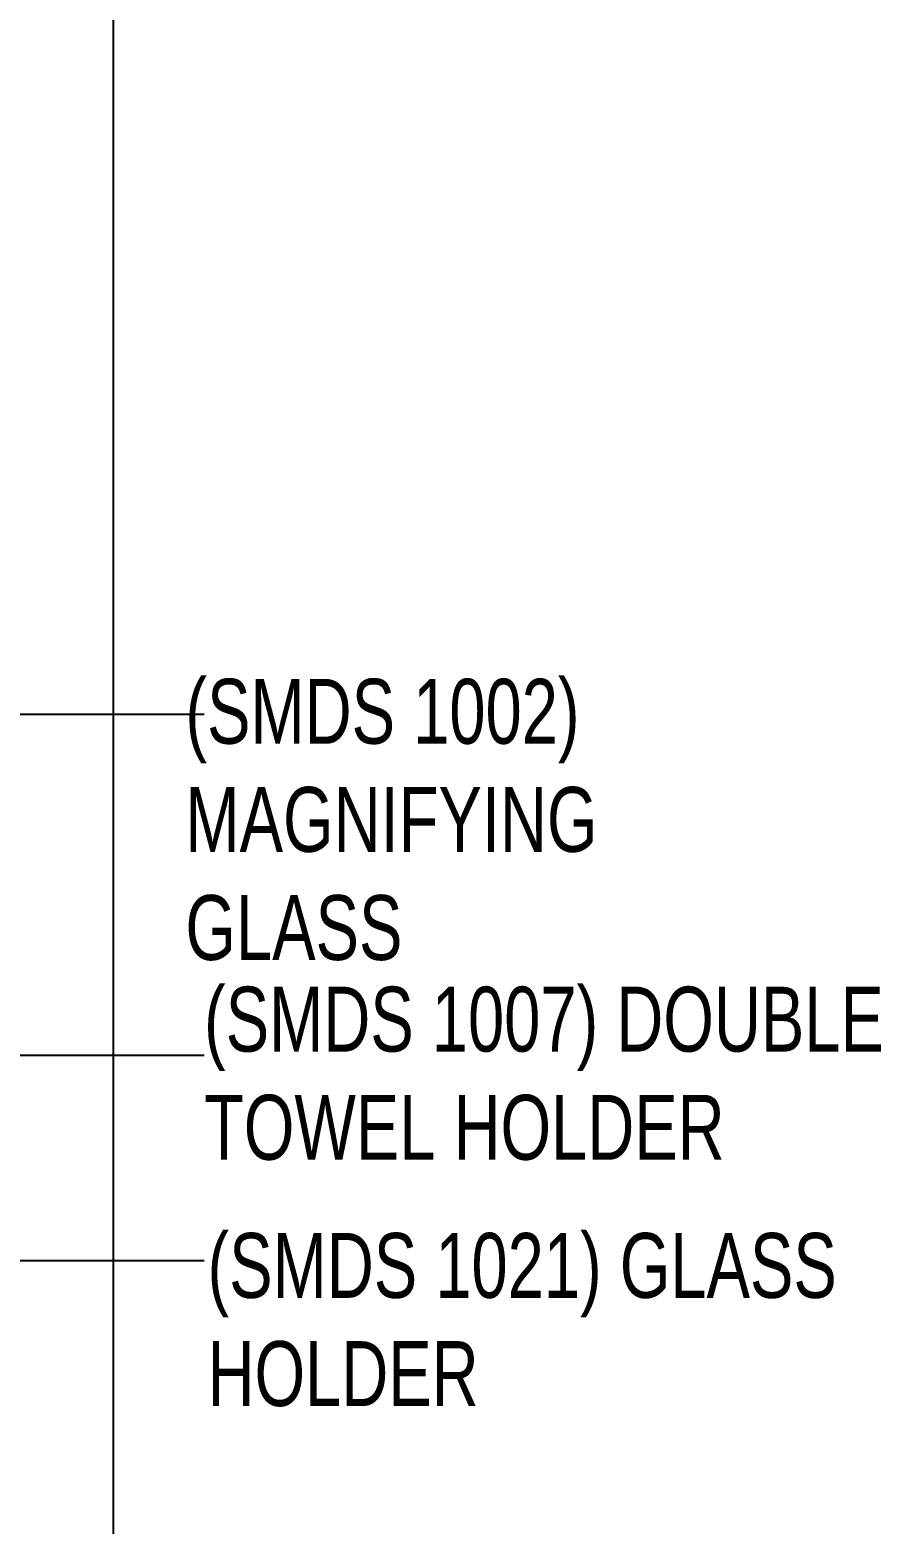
# Model space of a CAD drawing. Header units: inches. Extents: x 258415 to 640093, y 441672 to 945769.
# Drawn here: x 312799 to 313783, y 460594 to 462321 of the extents above; entities that cross this region are included whole.
import ezdxf

# ---------------------------------------------------------------- set-up
doc = ezdxf.new("R2010")
doc.units = ezdxf.units.IN
doc.header["$MEASUREMENT"] = 0
for name, color, linetype in [('CQ section wall', 3, 'Continuous'), ('CQ text label', 3, 'Continuous'), ('CQ_callout', 34, 'Continuous'), ('Layer1', 1, 'Continuous')]:
    doc.layers.add(name, color=color, linetype=linetype)
doc.styles.add('DIM 50', font='romans.shx', dxfattribs={"width": 0.75, "height": 100})
doc.styles.get("Standard").update_dxf_attribs({"font": 'arial.ttf'})
doc.dimstyles.get("Standard").update_dxf_attribs({"dimtxt": 0.18, "dimasz": 0.18, "dimexe": 0.18, "dimexo": 0.0625, "dimgap": 0.09, "dimtad": 0, "dimtih": 1, "dimtoh": 1, "dimdec": 4, "dimzin": 0, "dimdsep": 46, "dimtxsty": 'Standard', "dimcen": 0.09, "dimadec": 0, "dimazin": 0, "dimtfac": 1, "dimtdec": 4, "dimtofl": 0, "dimtmove": 0, "dimatfit": 3, "dimfxl": 1, "dimtolj": 1, "dimtzin": 0, "dimarcsym": 0})

# ---------------------------------------------------------------- blocks, each defined once
blk = doc.blocks.new('ff12 section a and b')
at = {"layer": 'Layer1', "elevation": 0}
blk.add_lwpolyline([(312895.4, 460323.9), (312895.4, 462643.9)], dxfattribs=at)

msp = doc.modelspace()

# ---------------------------------------------------------------- block references
at = {"layer": 'CQ section wall'}
msp.add_blockref('ff12 section a and b', (0, 0), dxfattribs=at)

# ---------------------------------------------------------------- texts
at = {"layer": 'CQ text label', "color": 3, "ltscale": 500, "char_height": 75, "attachment_point": 1, "style": 'DIM 50'}
for s, insert, width in [('{\\fCityBlueprint|b0|i0|c2|p2;(SMDS 1002) MAGNIFYING GLASS}', (312978.538, 461571.043), 739.12903), ('{\\fCityBlueprint|b0|i0|c2|p2;(SMDS 1007) DOUBLE TOWEL HOLDER}', (313000.095, 461215.082), 809.50455), ('{\\fCityBlueprint|b0|i0|c2|p2;(SMDS 1021) GLASS HOLDER}', (313004.103, 460930.348, 0), 785.97696)]:
    msp.add_mtext(s, dxfattribs=dict(at, insert=insert, width=width))

# ---------------------------------------------------------------- leaders
at = {"layer": 'CQ_callout'}
for points in [[(312269.139, 461318.235), (312763.305, 461530.237), (313000.095, 461530.237)], [(312269.139, 460923.877), (312763.305, 461135.879), (313000.095, 461135.879)], [(312306.436, 460724.725), (312763.305, 460898.378), (313000.095, 460898.378)]]:
    msp.add_leader(points, dimstyle='Standard', override={"dimasz": 10, "dimldrblk": 'Dot', "dimfxl": 0.1, "dimarcsym": 2}, dxfattribs=at)

doc.saveas('drawing.dxf')
